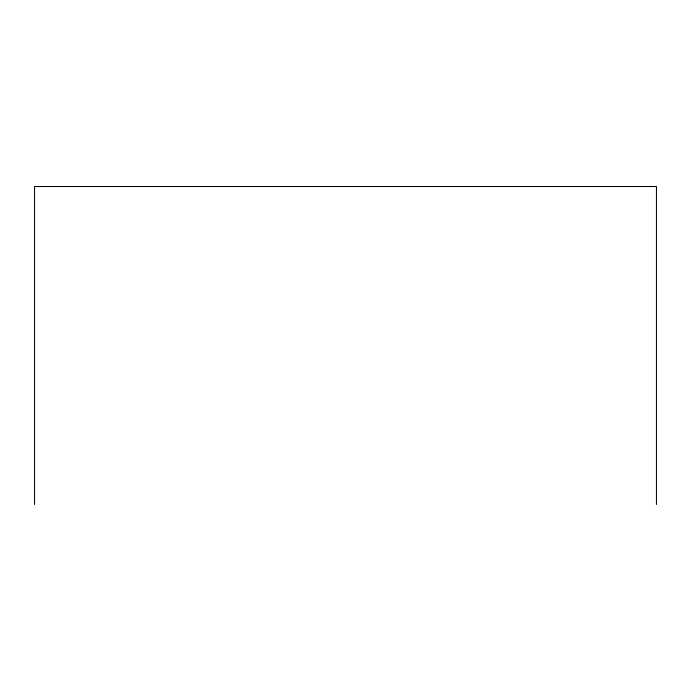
<?xml version="1.0" encoding="UTF-8"?>
<svg xmlns="http://www.w3.org/2000/svg" width="691" height="691" viewBox="0 0 691 691"><rect width="100%" height="100%" fill="white"/><g stroke="black" fill="none" stroke-linecap="round" stroke-linejoin="round"><path stroke-width="1.04" d="M656.45 504.49L656.45 186.51L34.55 186.51L34.55 504.49"/></g></svg>
